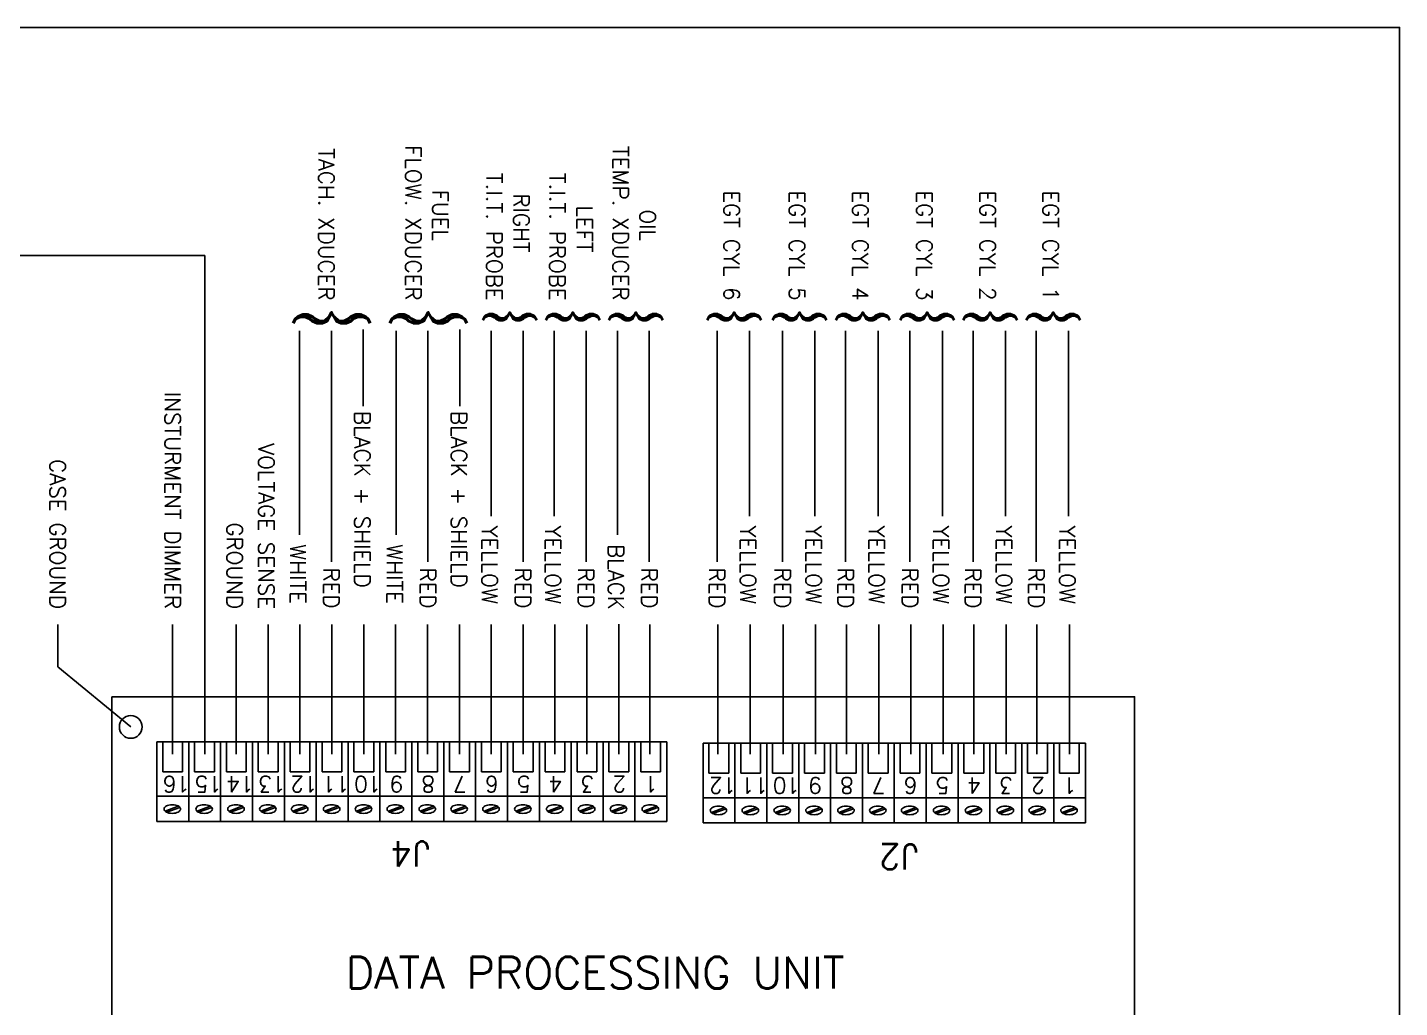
# Model space of a CAD drawing. Extents: x -55 to 73, y -33 to 52.
# Drawn here: x 47.22 to 52.64, y 5.46 to 9.34 of the extents above; entities that cross this region are included whole.
import ezdxf
from ezdxf.enums import TextEntityAlignment as Align

# ---------------------------------------------------------------- set-up
doc = ezdxf.new("R2010")
doc.units = 0
doc.layers.get('0').update_dxf_attribs({"linetype": 'CONTINUOUS'})
doc.styles.get("Standard").update_dxf_attribs({"font": 'romans.shx'})

msp = doc.modelspace()

# ---------------------------------------------------------------- linework, layer by layer
at = {"color": 0}
for p, q in [((45.9938, 8.4338), (47.9195, 8.4338)), ((47.9195, 6.4622), (47.9195, 8.4338)), ((48.2934, 7.3293), (48.2934, 8.1368)), ((48.4194, 7.2232), (48.4194, 8.1368)), ((48.5454, 7.8381), (48.5454, 8.1413)), ((48.6751, 7.3293), (48.6751, 8.1368)), ((48.8011, 7.2232), (48.8011, 8.1368)), ((48.9271, 7.8381), (48.9271, 8.1413)), ((49.0511, 7.4032), (49.0511, 8.1368)), ((49.1771, 7.2232), (49.1771, 8.1368)), ((49.3007, 7.4032), (49.3007, 8.1368)), ((49.4267, 7.2232), (49.4267, 8.1368)), ((49.5502, 7.3293), (49.5502, 8.1368)), ((49.6762, 7.2232), (49.6762, 8.1368)), ((49.9442, 7.2232), (49.9442, 8.1368)), ((50.0724, 7.4032), (50.0724, 8.1368)), ((50.203, 7.2232), (50.203, 8.1368)), ((50.3312, 7.4032), (50.3312, 8.1368)), ((50.4525, 7.2232), (50.4525, 8.1368)), ((50.5807, 7.4032), (50.5807, 8.1368)), ((50.7067, 7.2232), (50.7067, 8.1368)), ((50.8349, 7.4032), (50.8349, 8.1368)), ((50.9563, 7.2232), (50.9563, 8.1368)), ((51.0844, 7.4032), (51.0844, 8.1368)), ((51.2058, 7.2232), (51.2058, 8.1368)), ((51.334, 7.4032), (51.334, 8.1368)), ((47.3386, 6.8084), (47.3386, 6.975)), ((47.7914, 6.4622), (47.7914, 6.975)), ((48.0434, 6.4622), (48.0434, 6.975)), ((48.1694, 6.4622), (48.1694, 6.975)), ((48.2954, 6.4622), (48.2954, 6.975)), ((48.4214, 6.4622), (48.4214, 6.975)), ((48.5474, 6.4622), (48.5474, 6.975)), ((48.6734, 6.4622), (48.6734, 6.975)), ((48.7994, 6.4622), (48.7994, 6.975)), ((48.9254, 6.4622), (48.9254, 6.975)), ((49.0514, 6.4622), (49.0514, 6.975)), ((49.1774, 6.4622), (49.1774, 6.975)), ((49.3034, 6.4622), (49.3034, 6.975)), ((49.4294, 6.4622), (49.4294, 6.975)), ((49.5554, 6.4622), (49.5554, 6.9763)), ((49.6783, 6.4622), (49.6783, 6.975)), ((49.947, 6.4622), (49.947, 6.975)), ((50.0752, 6.4622), (50.0752, 6.975)), ((50.2058, 6.4622), (50.2058, 6.975)), ((50.3339, 6.4622), (50.3339, 6.975)), ((50.4553, 6.4622), (50.4553, 6.975)), ((50.5835, 6.4622), (50.5835, 6.975)), ((50.7095, 6.4622), (50.7095, 6.975)), ((50.8377, 6.4622), (50.8377, 6.975)), ((50.959, 6.4622), (50.959, 6.975)), ((51.0872, 6.4622), (51.0872, 6.975)), ((51.2086, 6.4622), (51.2086, 6.975)), ((51.3368, 6.4622), (51.3368, 6.975)), ((47.6264, 6.5704), (47.3386, 6.8084)), ((47.7297, 6.5118), (49.7457, 6.5118)), ((47.7297, 6.5118), (47.7297, 6.1968)), ((47.7527, 6.5118), (47.7527, 6.3925)), ((47.831, 6.3925), (47.831, 6.5118)), ((47.8557, 6.5118), (47.8557, 6.1968)), ((47.8787, 6.5118), (47.8787, 6.3925)), ((47.957, 6.3925), (47.957, 6.5118)), ((47.9817, 6.5118), (47.9817, 6.1968)), ((48.0047, 6.5118), (48.0047, 6.3925)), ((48.083, 6.3925), (48.083, 6.5118)), ((48.1077, 6.5118), (48.1077, 6.1968)), ((48.1307, 6.5118), (48.1307, 6.3925)), ((48.209, 6.3925), (48.209, 6.5118)), ((48.2337, 6.5118), (48.2337, 6.1968)), ((48.2567, 6.5118), (48.2567, 6.3925)), ((48.335, 6.3925), (48.335, 6.5118)), ((48.3597, 6.5118), (48.3597, 6.1968)), ((48.3827, 6.5118), (48.3827, 6.3925)), ((48.461, 6.3925), (48.461, 6.5118)), ((48.4857, 6.5118), (48.4857, 6.1968)), ((48.5087, 6.5118), (48.5087, 6.3925)), ((48.587, 6.3925), (48.587, 6.5118)), ((48.6117, 6.5118), (48.6117, 6.1968)), ((48.6347, 6.5118), (48.6347, 6.3925)), ((48.713, 6.3925), (48.713, 6.5118)), ((48.7377, 6.5118), (48.7377, 6.1968)), ((48.7607, 6.5118), (48.7607, 6.3925)), ((48.839, 6.3925), (48.839, 6.5118)), ((48.8637, 6.5118), (48.8637, 6.1968)), ((48.8867, 6.5118), (48.8867, 6.3925)), ((48.965, 6.3925), (48.965, 6.5118)), ((48.9897, 6.5118), (48.9897, 6.1968)), ((49.0127, 6.5118), (49.0127, 6.3925)), ((49.091, 6.3925), (49.091, 6.5118)), ((49.1157, 6.5118), (49.1157, 6.1968)), ((49.1387, 6.5118), (49.1387, 6.3925)), ((49.217, 6.3925), (49.217, 6.5118)), ((49.2417, 6.5118), (49.2417, 6.1968)), ((49.2647, 6.5118), (49.2647, 6.3925)), ((49.343, 6.3925), (49.343, 6.5118)), ((49.3677, 6.5118), (49.3677, 6.1968)), ((49.3907, 6.5118), (49.3907, 6.3925)), ((49.469, 6.3925), (49.469, 6.5118)), ((49.4937, 6.5118), (49.4937, 6.1968)), ((49.5167, 6.5118), (49.5167, 6.3925)), ((49.595, 6.3925), (49.595, 6.5118)), ((49.6197, 6.5118), (49.6197, 6.1968)), ((49.6427, 6.5118), (49.6427, 6.3925)), ((49.721, 6.3925), (49.721, 6.5118)), ((49.7457, 6.5118), (49.7457, 6.1968)), ((49.8889, 6.5064), (51.4009, 6.5064)), ((49.8889, 6.5064), (49.8889, 6.1914)), ((49.9118, 6.5064), (49.9118, 6.3872)), ((49.9902, 6.3872), (49.9902, 6.5064)), ((50.0149, 6.5064), (50.0149, 6.1914)), ((50.0378, 6.5064), (50.0378, 6.3872)), ((50.1162, 6.3872), (50.1162, 6.5064)), ((50.1409, 6.5064), (50.1409, 6.1914)), ((50.1638, 6.5064), (50.1638, 6.3872)), ((50.2422, 6.3872), (50.2422, 6.5064)), ((50.2669, 6.5064), (50.2669, 6.1914)), ((50.2898, 6.5064), (50.2898, 6.3872)), ((50.3682, 6.3872), (50.3682, 6.5064)), ((50.3929, 6.5064), (50.3929, 6.1914)), ((50.4158, 6.5064), (50.4158, 6.3872)), ((50.4942, 6.3872), (50.4942, 6.5064)), ((50.5189, 6.5064), (50.5189, 6.1914)), ((50.5418, 6.5064), (50.5418, 6.3872)), ((50.6202, 6.3872), (50.6202, 6.5064)), ((50.6449, 6.5064), (50.6449, 6.1914)), ((50.6678, 6.5064), (50.6678, 6.3872)), ((50.7462, 6.3872), (50.7462, 6.5064)), ((50.7709, 6.5064), (50.7709, 6.1914)), ((50.7938, 6.5064), (50.7938, 6.3872)), ((50.8722, 6.3872), (50.8722, 6.5064)), ((50.8969, 6.5064), (50.8969, 6.1914)), ((50.9198, 6.5064), (50.9198, 6.3872)), ((50.9982, 6.3872), (50.9982, 6.5064)), ((51.0229, 6.5064), (51.0229, 6.1914)), ((51.0458, 6.5064), (51.0458, 6.3872)), ((51.1242, 6.3872), (51.1242, 6.5064)), ((51.1489, 6.5064), (51.1489, 6.1914)), ((51.1718, 6.5064), (51.1718, 6.3872)), ((51.2502, 6.3872), (51.2502, 6.5064)), ((51.2749, 6.5064), (51.2749, 6.1914)), ((51.2978, 6.5064), (51.2978, 6.3872)), ((51.3762, 6.3872), (51.3762, 6.5064)), ((51.4009, 6.5064), (51.4009, 6.1914)), ((47.7527, 6.3925), (47.831, 6.3925)), ((47.8787, 6.3925), (47.957, 6.3925)), ((48.0047, 6.3925), (48.083, 6.3925)), ((48.1307, 6.3925), (48.209, 6.3925)), ((48.2567, 6.3925), (48.335, 6.3925)), ((48.3827, 6.3925), (48.461, 6.3925)), ((48.5087, 6.3925), (48.587, 6.3925)), ((48.6347, 6.3925), (48.713, 6.3925)), ((48.7607, 6.3925), (48.839, 6.3925)), ((48.8867, 6.3925), (48.965, 6.3925)), ((49.0127, 6.3925), (49.091, 6.3925)), ((49.1387, 6.3925), (49.217, 6.3925)), ((49.2647, 6.3925), (49.343, 6.3925)), ((49.3907, 6.3925), (49.469, 6.3925)), ((49.5167, 6.3925), (49.595, 6.3925)), ((49.6427, 6.3925), (49.721, 6.3925)), ((49.9118, 6.3872), (49.9902, 6.3872)), ((50.0378, 6.3872), (50.1162, 6.3872)), ((50.1638, 6.3872), (50.2422, 6.3872)), ((50.2898, 6.3872), (50.3682, 6.3872)), ((50.4158, 6.3872), (50.4942, 6.3872)), ((50.5418, 6.3872), (50.6202, 6.3872)), ((50.6678, 6.3872), (50.7462, 6.3872)), ((50.7938, 6.3872), (50.8722, 6.3872)), ((50.9198, 6.3872), (50.9982, 6.3872)), ((51.0458, 6.3872), (51.1242, 6.3872)), ((51.1718, 6.3872), (51.2502, 6.3872)), ((51.2978, 6.3872), (51.3762, 6.3872)), ((47.7297, 6.2961), (47.8557, 6.2961)), ((47.8557, 6.2961), (47.9817, 6.2961)), ((47.9817, 6.2961), (48.1077, 6.2961)), ((48.1077, 6.2961), (48.2337, 6.2961)), ((48.2337, 6.2961), (48.3597, 6.2961)), ((48.3597, 6.2961), (48.4857, 6.2961)), ((48.4857, 6.2961), (48.6117, 6.2961)), ((48.6117, 6.2961), (48.7377, 6.2961)), ((48.7377, 6.2961), (48.8637, 6.2961)), ((48.8637, 6.2961), (48.9897, 6.2961)), ((48.9897, 6.2961), (49.1157, 6.2961)), ((49.1157, 6.2961), (49.2417, 6.2961)), ((49.2417, 6.2961), (49.3677, 6.2961)), ((49.3677, 6.2961), (49.4937, 6.2961)), ((49.4937, 6.2961), (49.6197, 6.2961)), ((49.6197, 6.2961), (49.7457, 6.2961)), ((47.7629, 6.237), (47.8142, 6.2576)), ((47.7689, 6.2331), (47.8205, 6.2523)), ((47.8889, 6.237), (47.9402, 6.2576)), ((47.8949, 6.2331), (47.9465, 6.2523)), ((48.0149, 6.237), (48.0662, 6.2576)), ((48.0209, 6.2331), (48.0725, 6.2523)), ((48.1409, 6.237), (48.1922, 6.2576)), ((48.1469, 6.2331), (48.1985, 6.2523)), ((48.2669, 6.237), (48.3182, 6.2576)), ((48.2729, 6.2331), (48.3245, 6.2523)), ((48.3929, 6.237), (48.4442, 6.2576)), ((48.3989, 6.2331), (48.4505, 6.2523)), ((48.5189, 6.237), (48.5702, 6.2576)), ((48.5249, 6.2331), (48.5765, 6.2523)), ((48.6449, 6.237), (48.6962, 6.2576)), ((48.6509, 6.2331), (48.7025, 6.2523)), ((48.7709, 6.237), (48.8222, 6.2576)), ((48.7769, 6.2331), (48.8285, 6.2523)), ((48.8969, 6.237), (48.9482, 6.2576)), ((48.9029, 6.2331), (48.9545, 6.2523)), ((49.0229, 6.237), (49.0742, 6.2576)), ((49.0289, 6.2331), (49.0805, 6.2523)), ((49.1489, 6.237), (49.2002, 6.2576)), ((49.1549, 6.2331), (49.2065, 6.2523)), ((49.2749, 6.237), (49.3262, 6.2576)), ((49.2809, 6.2331), (49.3325, 6.2523)), ((49.4009, 6.237), (49.4522, 6.2576)), ((49.4069, 6.2331), (49.4585, 6.2523)), ((49.5269, 6.237), (49.5782, 6.2576)), ((49.5329, 6.2331), (49.5845, 6.2523)), ((49.6529, 6.237), (49.7042, 6.2576)), ((49.6589, 6.2331), (49.7105, 6.2523)), ((49.8889, 6.2908), (50.0149, 6.2908)), ((49.922, 6.2317), (49.9733, 6.2523)), ((49.928, 6.2278), (49.9797, 6.2469)), ((50.0149, 6.2908), (50.1409, 6.2908)), ((50.048, 6.2317), (50.0993, 6.2523)), ((50.054, 6.2278), (50.1057, 6.2469)), ((50.1409, 6.2908), (50.2669, 6.2908)), ((50.174, 6.2317), (50.2253, 6.2523)), ((50.18, 6.2278), (50.2317, 6.2469)), ((50.2669, 6.2908), (50.3929, 6.2908)), ((50.3, 6.2317), (50.3513, 6.2523)), ((50.306, 6.2278), (50.3577, 6.2469)), ((50.3929, 6.2908), (50.5189, 6.2908)), ((50.426, 6.2317), (50.4773, 6.2523)), ((50.432, 6.2278), (50.4837, 6.2469)), ((50.5189, 6.2908), (50.6449, 6.2908)), ((50.552, 6.2317), (50.6033, 6.2523)), ((50.558, 6.2278), (50.6097, 6.2469)), ((50.6449, 6.2908), (50.7709, 6.2908)), ((50.678, 6.2317), (50.7293, 6.2523)), ((50.684, 6.2278), (50.7357, 6.2469)), ((50.7709, 6.2908), (50.8969, 6.2908)), ((50.804, 6.2317), (50.8553, 6.2523)), ((50.81, 6.2278), (50.8617, 6.2469)), ((50.8969, 6.2908), (51.0229, 6.2908)), ((50.93, 6.2317), (50.9813, 6.2523)), ((50.936, 6.2278), (50.9877, 6.2469)), ((51.0229, 6.2908), (51.1489, 6.2908)), ((51.056, 6.2317), (51.1073, 6.2523)), ((51.062, 6.2278), (51.1137, 6.2469)), ((51.1489, 6.2908), (51.2749, 6.2908)), ((51.182, 6.2317), (51.2333, 6.2523)), ((51.188, 6.2278), (51.2397, 6.2469)), ((51.2749, 6.2908), (51.4009, 6.2908)), ((51.308, 6.2317), (51.3593, 6.2523)), ((51.314, 6.2278), (51.3657, 6.2469)), ((47.7297, 6.1968), (49.7457, 6.1968)), ((49.8889, 6.1914), (51.4009, 6.1914))]:
    msp.add_line(p, q, dxfattribs=at)
for points in [[(42.1421, 1.8354), (52.6421, 1.8354), (52.6421, 9.3354), (42.1421, 9.3354)], [(47.5511, 6.6896), (47.5511, 4.5772), (51.5948, 4.5772), (51.5948, 6.6896)]]:
    msp.add_lwpolyline(points, close=True, dxfattribs=at)
for points in [[(47.758, 6.2459, 0.168382), (47.76, 6.24, 0.105255), (47.7675, 6.2338, 0.067507), (47.7774, 6.2302, 0.05366), (47.7905, 6.2288, 0.05366), (47.8036, 6.2302, 0.067507), (47.8135, 6.2338, 0.105255), (47.821, 6.24, 0.168382), (47.823, 6.2459, 0.168382), (47.821, 6.2517, 0.105255), (47.8135, 6.258, 0.067507), (47.8036, 6.2615, 0.05366), (47.7905, 6.263, 0.05366), (47.7774, 6.2615, 0.067507), (47.7675, 6.258, 0.105255), (47.76, 6.2517, 0.168382)], [(47.884, 6.2459, 0.168382), (47.886, 6.24, 0.105255), (47.8935, 6.2338, 0.067507), (47.9034, 6.2302, 0.05366), (47.9165, 6.2288, 0.05366), (47.9296, 6.2302, 0.067507), (47.9395, 6.2338, 0.105255), (47.947, 6.24, 0.168382), (47.949, 6.2459, 0.168382), (47.947, 6.2517, 0.105255), (47.9395, 6.258, 0.067507), (47.9296, 6.2615, 0.05366), (47.9165, 6.263, 0.05366), (47.9034, 6.2615, 0.067507), (47.8935, 6.258, 0.105255), (47.886, 6.2517, 0.168382)], [(48.01, 6.2459, 0.168382), (48.012, 6.24, 0.105255), (48.0195, 6.2338, 0.067507), (48.0294, 6.2302, 0.05366), (48.0425, 6.2288, 0.05366), (48.0556, 6.2302, 0.067507), (48.0655, 6.2338, 0.105255), (48.073, 6.24, 0.168382), (48.075, 6.2459, 0.168382), (48.073, 6.2517, 0.105255), (48.0655, 6.258, 0.067507), (48.0556, 6.2615, 0.05366), (48.0425, 6.263, 0.05366), (48.0294, 6.2615, 0.067507), (48.0195, 6.258, 0.105255), (48.012, 6.2517, 0.168382)], [(48.136, 6.2459, 0.168382), (48.138, 6.24, 0.105255), (48.1455, 6.2338, 0.067507), (48.1554, 6.2302, 0.05366), (48.1685, 6.2288, 0.05366), (48.1816, 6.2302, 0.067507), (48.1915, 6.2338, 0.105255), (48.199, 6.24, 0.168382), (48.201, 6.2459, 0.168382), (48.199, 6.2517, 0.105255), (48.1915, 6.258, 0.067507), (48.1816, 6.2615, 0.05366), (48.1685, 6.263, 0.05366), (48.1554, 6.2615, 0.067507), (48.1455, 6.258, 0.105255), (48.138, 6.2517, 0.168382)], [(48.262, 6.2459, 0.168382), (48.264, 6.24, 0.105255), (48.2715, 6.2338, 0.067507), (48.2814, 6.2302, 0.05366), (48.2945, 6.2288, 0.05366), (48.3076, 6.2302, 0.067507), (48.3175, 6.2338, 0.105255), (48.325, 6.24, 0.168382), (48.327, 6.2459, 0.168382), (48.325, 6.2517, 0.105255), (48.3175, 6.258, 0.067507), (48.3076, 6.2615, 0.05366), (48.2945, 6.263, 0.05366), (48.2814, 6.2615, 0.067507), (48.2715, 6.258, 0.105255), (48.264, 6.2517, 0.168382)], [(48.388, 6.2459, 0.168382), (48.39, 6.24, 0.105255), (48.3975, 6.2338, 0.067507), (48.4074, 6.2302, 0.05366), (48.4205, 6.2288, 0.05366), (48.4336, 6.2302, 0.067507), (48.4435, 6.2338, 0.105255), (48.451, 6.24, 0.168382), (48.453, 6.2459, 0.168382), (48.451, 6.2517, 0.105255), (48.4435, 6.258, 0.067507), (48.4336, 6.2615, 0.05366), (48.4205, 6.263, 0.05366), (48.4074, 6.2615, 0.067507), (48.3975, 6.258, 0.105255), (48.39, 6.2517, 0.168382)], [(48.514, 6.2459, 0.168382), (48.516, 6.24, 0.105255), (48.5235, 6.2338, 0.067507), (48.5334, 6.2302, 0.05366), (48.5465, 6.2288, 0.05366), (48.5596, 6.2302, 0.067507), (48.5695, 6.2338, 0.105255), (48.577, 6.24, 0.168382), (48.579, 6.2459, 0.168382), (48.577, 6.2517, 0.105255), (48.5695, 6.258, 0.067507), (48.5596, 6.2615, 0.05366), (48.5465, 6.263, 0.05366), (48.5334, 6.2615, 0.067507), (48.5235, 6.258, 0.105255), (48.516, 6.2517, 0.168382)], [(48.64, 6.2459, 0.168382), (48.642, 6.24, 0.105255), (48.6495, 6.2338, 0.067507), (48.6594, 6.2302, 0.05366), (48.6725, 6.2288, 0.05366), (48.6856, 6.2302, 0.067507), (48.6955, 6.2338, 0.105255), (48.703, 6.24, 0.168382), (48.705, 6.2459, 0.168382), (48.703, 6.2517, 0.105255), (48.6955, 6.258, 0.067507), (48.6856, 6.2615, 0.05366), (48.6725, 6.263, 0.05366), (48.6594, 6.2615, 0.067507), (48.6495, 6.258, 0.105255), (48.642, 6.2517, 0.168382)], [(48.766, 6.2459, 0.168382), (48.768, 6.24, 0.105255), (48.7755, 6.2338, 0.067507), (48.7854, 6.2302, 0.05366), (48.7985, 6.2288, 0.05366), (48.8116, 6.2302, 0.067507), (48.8215, 6.2338, 0.105255), (48.829, 6.24, 0.168382), (48.831, 6.2459, 0.168382), (48.829, 6.2517, 0.105255), (48.8215, 6.258, 0.067507), (48.8116, 6.2615, 0.05366), (48.7985, 6.263, 0.05366), (48.7854, 6.2615, 0.067507), (48.7755, 6.258, 0.105255), (48.768, 6.2517, 0.168382)], [(48.892, 6.2459, 0.168382), (48.894, 6.24, 0.105255), (48.9015, 6.2338, 0.067507), (48.9114, 6.2302, 0.05366), (48.9245, 6.2288, 0.05366), (48.9376, 6.2302, 0.067507), (48.9475, 6.2338, 0.105255), (48.955, 6.24, 0.168382), (48.957, 6.2459, 0.168382), (48.955, 6.2517, 0.105255), (48.9475, 6.258, 0.067507), (48.9376, 6.2615, 0.05366), (48.9245, 6.263, 0.05366), (48.9114, 6.2615, 0.067507), (48.9015, 6.258, 0.105255), (48.894, 6.2517, 0.168382)], [(49.018, 6.2459, 0.168382), (49.02, 6.24, 0.105255), (49.0275, 6.2338, 0.067507), (49.0374, 6.2302, 0.05366), (49.0505, 6.2288, 0.05366), (49.0636, 6.2302, 0.067507), (49.0735, 6.2338, 0.105255), (49.081, 6.24, 0.168382), (49.083, 6.2459, 0.168382), (49.081, 6.2517, 0.105255), (49.0735, 6.258, 0.067507), (49.0636, 6.2615, 0.05366), (49.0505, 6.263, 0.05366), (49.0374, 6.2615, 0.067507), (49.0275, 6.258, 0.105255), (49.02, 6.2517, 0.168382)], [(49.144, 6.2459, 0.168382), (49.146, 6.24, 0.105255), (49.1535, 6.2338, 0.067507), (49.1634, 6.2302, 0.05366), (49.1765, 6.2288, 0.05366), (49.1896, 6.2302, 0.067507), (49.1995, 6.2338, 0.105255), (49.207, 6.24, 0.168382), (49.209, 6.2459, 0.168382), (49.207, 6.2517, 0.105255), (49.1995, 6.258, 0.067507), (49.1896, 6.2615, 0.05366), (49.1765, 6.263, 0.05366), (49.1634, 6.2615, 0.067507), (49.1535, 6.258, 0.105255), (49.146, 6.2517, 0.168382)], [(49.27, 6.2459, 0.168382), (49.272, 6.24, 0.105255), (49.2795, 6.2338, 0.067507), (49.2894, 6.2302, 0.05366), (49.3025, 6.2288, 0.05366), (49.3156, 6.2302, 0.067507), (49.3255, 6.2338, 0.105255), (49.333, 6.24, 0.168382), (49.335, 6.2459, 0.168382), (49.333, 6.2517, 0.105255), (49.3255, 6.258, 0.067507), (49.3156, 6.2615, 0.05366), (49.3025, 6.263, 0.05366), (49.2894, 6.2615, 0.067507), (49.2795, 6.258, 0.105255), (49.272, 6.2517, 0.168382)], [(49.396, 6.2459, 0.168382), (49.398, 6.24, 0.105255), (49.4055, 6.2338, 0.067507), (49.4154, 6.2302, 0.05366), (49.4285, 6.2288, 0.05366), (49.4416, 6.2302, 0.067507), (49.4515, 6.2338, 0.105255), (49.459, 6.24, 0.168382), (49.461, 6.2459, 0.168382), (49.459, 6.2517, 0.105255), (49.4515, 6.258, 0.067507), (49.4416, 6.2615, 0.05366), (49.4285, 6.263, 0.05366), (49.4154, 6.2615, 0.067507), (49.4055, 6.258, 0.105255), (49.398, 6.2517, 0.168382)], [(49.522, 6.2459, 0.168382), (49.524, 6.24, 0.105255), (49.5315, 6.2338, 0.067507), (49.5414, 6.2302, 0.05366), (49.5545, 6.2288, 0.05366), (49.5676, 6.2302, 0.067507), (49.5775, 6.2338, 0.105255), (49.585, 6.24, 0.168382), (49.587, 6.2459, 0.168382), (49.585, 6.2517, 0.105255), (49.5775, 6.258, 0.067507), (49.5676, 6.2615, 0.05366), (49.5545, 6.263, 0.05366), (49.5414, 6.2615, 0.067507), (49.5315, 6.258, 0.105255), (49.524, 6.2517, 0.168382)], [(49.648, 6.2459, 0.168382), (49.65, 6.24, 0.105255), (49.6575, 6.2338, 0.067507), (49.6674, 6.2302, 0.05366), (49.6805, 6.2288, 0.05366), (49.6936, 6.2302, 0.067507), (49.7035, 6.2338, 0.105255), (49.711, 6.24, 0.168382), (49.713, 6.2459, 0.168382), (49.711, 6.2517, 0.105255), (49.7035, 6.258, 0.067507), (49.6936, 6.2615, 0.05366), (49.6805, 6.263, 0.05366), (49.6674, 6.2615, 0.067507), (49.6575, 6.258, 0.105255), (49.65, 6.2517, 0.168382)], [(49.9171, 6.2406, 0.168382), (49.9192, 6.2347, 0.105255), (49.9267, 6.2285, 0.067507), (49.9365, 6.2249, 0.05366), (49.9496, 6.2235, 0.05366), (49.9628, 6.2249, 0.067507), (49.9726, 6.2285, 0.105255), (49.9801, 6.2347, 0.168382), (49.9821, 6.2406, 0.168382), (49.9801, 6.2464, 0.105255), (49.9726, 6.2526, 0.067507), (49.9628, 6.2562, 0.05366), (49.9496, 6.2576, 0.05366), (49.9365, 6.2562, 0.067507), (49.9267, 6.2526, 0.105255), (49.9192, 6.2464, 0.168382)], [(50.0431, 6.2406, 0.168382), (50.0452, 6.2347, 0.105255), (50.0527, 6.2285, 0.067507), (50.0625, 6.2249, 0.05366), (50.0756, 6.2235, 0.05366), (50.0888, 6.2249, 0.067507), (50.0986, 6.2285, 0.105255), (50.1061, 6.2347, 0.168382), (50.1081, 6.2406, 0.168382), (50.1061, 6.2464, 0.105255), (50.0986, 6.2526, 0.067507), (50.0888, 6.2562, 0.05366), (50.0756, 6.2576, 0.05366), (50.0625, 6.2562, 0.067507), (50.0527, 6.2526, 0.105255), (50.0452, 6.2464, 0.168382)], [(50.1691, 6.2406, 0.168382), (50.1712, 6.2347, 0.105255), (50.1787, 6.2285, 0.067507), (50.1885, 6.2249, 0.05366), (50.2016, 6.2235, 0.05366), (50.2148, 6.2249, 0.067507), (50.2246, 6.2285, 0.105255), (50.2321, 6.2347, 0.168382), (50.2341, 6.2406, 0.168382), (50.2321, 6.2464, 0.105255), (50.2246, 6.2526, 0.067507), (50.2148, 6.2562, 0.05366), (50.2016, 6.2576, 0.05366), (50.1885, 6.2562, 0.067507), (50.1787, 6.2526, 0.105255), (50.1712, 6.2464, 0.168382)], [(50.2951, 6.2406, 0.168382), (50.2972, 6.2347, 0.105255), (50.3047, 6.2285, 0.067507), (50.3145, 6.2249, 0.05366), (50.3276, 6.2235, 0.05366), (50.3408, 6.2249, 0.067507), (50.3506, 6.2285, 0.105255), (50.3581, 6.2347, 0.168382), (50.3601, 6.2406, 0.168382), (50.3581, 6.2464, 0.105255), (50.3506, 6.2526, 0.067507), (50.3408, 6.2562, 0.05366), (50.3276, 6.2576, 0.05366), (50.3145, 6.2562, 0.067507), (50.3047, 6.2526, 0.105255), (50.2972, 6.2464, 0.168382)], [(50.4211, 6.2406, 0.168382), (50.4232, 6.2347, 0.105255), (50.4307, 6.2285, 0.067507), (50.4405, 6.2249, 0.05366), (50.4536, 6.2235, 0.05366), (50.4668, 6.2249, 0.067507), (50.4766, 6.2285, 0.105255), (50.4841, 6.2347, 0.168382), (50.4861, 6.2406, 0.168382), (50.4841, 6.2464, 0.105255), (50.4766, 6.2526, 0.067507), (50.4668, 6.2562, 0.05366), (50.4536, 6.2576, 0.05366), (50.4405, 6.2562, 0.067507), (50.4307, 6.2526, 0.105255), (50.4232, 6.2464, 0.168382)], [(50.5471, 6.2406, 0.168382), (50.5492, 6.2347, 0.105255), (50.5567, 6.2285, 0.067507), (50.5665, 6.2249, 0.05366), (50.5796, 6.2235, 0.05366), (50.5928, 6.2249, 0.067507), (50.6026, 6.2285, 0.105255), (50.6101, 6.2347, 0.168382), (50.6121, 6.2406, 0.168382), (50.6101, 6.2464, 0.105255), (50.6026, 6.2526, 0.067507), (50.5928, 6.2562, 0.05366), (50.5796, 6.2576, 0.05366), (50.5665, 6.2562, 0.067507), (50.5567, 6.2526, 0.105255), (50.5492, 6.2464, 0.168382)], [(50.6731, 6.2406, 0.168382), (50.6752, 6.2347, 0.105255), (50.6827, 6.2285, 0.067507), (50.6925, 6.2249, 0.05366), (50.7056, 6.2235, 0.05366), (50.7188, 6.2249, 0.067507), (50.7286, 6.2285, 0.105255), (50.7361, 6.2347, 0.168382), (50.7381, 6.2406, 0.168382), (50.7361, 6.2464, 0.105255), (50.7286, 6.2526, 0.067507), (50.7188, 6.2562, 0.05366), (50.7056, 6.2576, 0.05366), (50.6925, 6.2562, 0.067507), (50.6827, 6.2526, 0.105255), (50.6752, 6.2464, 0.168382)], [(50.7991, 6.2406, 0.168382), (50.8012, 6.2347, 0.105255), (50.8087, 6.2285, 0.067507), (50.8185, 6.2249, 0.05366), (50.8316, 6.2235, 0.05366), (50.8448, 6.2249, 0.067507), (50.8546, 6.2285, 0.105255), (50.8621, 6.2347, 0.168382), (50.8641, 6.2406, 0.168382), (50.8621, 6.2464, 0.105255), (50.8546, 6.2526, 0.067507), (50.8448, 6.2562, 0.05366), (50.8316, 6.2576, 0.05366), (50.8185, 6.2562, 0.067507), (50.8087, 6.2526, 0.105255), (50.8012, 6.2464, 0.168382)], [(50.9251, 6.2406, 0.168382), (50.9272, 6.2347, 0.105255), (50.9347, 6.2285, 0.067507), (50.9445, 6.2249, 0.05366), (50.9576, 6.2235, 0.05366), (50.9708, 6.2249, 0.067507), (50.9806, 6.2285, 0.105255), (50.9881, 6.2347, 0.168382), (50.9901, 6.2406, 0.168382), (50.9881, 6.2464, 0.105255), (50.9806, 6.2526, 0.067507), (50.9708, 6.2562, 0.05366), (50.9576, 6.2576, 0.05366), (50.9445, 6.2562, 0.067507), (50.9347, 6.2526, 0.105255), (50.9272, 6.2464, 0.168382)], [(51.0511, 6.2406, 0.168382), (51.0532, 6.2347, 0.105255), (51.0607, 6.2285, 0.067507), (51.0705, 6.2249, 0.05366), (51.0836, 6.2235, 0.05366), (51.0968, 6.2249, 0.067507), (51.1066, 6.2285, 0.105255), (51.1141, 6.2347, 0.168382), (51.1161, 6.2406, 0.168382), (51.1141, 6.2464, 0.105255), (51.1066, 6.2526, 0.067507), (51.0968, 6.2562, 0.05366), (51.0836, 6.2576, 0.05366), (51.0705, 6.2562, 0.067507), (51.0607, 6.2526, 0.105255), (51.0532, 6.2464, 0.168382)], [(51.1771, 6.2406, 0.168382), (51.1792, 6.2347, 0.105255), (51.1867, 6.2285, 0.067507), (51.1965, 6.2249, 0.05366), (51.2096, 6.2235, 0.05366), (51.2228, 6.2249, 0.067507), (51.2326, 6.2285, 0.105255), (51.2401, 6.2347, 0.168382), (51.2421, 6.2406, 0.168382), (51.2401, 6.2464, 0.105255), (51.2326, 6.2526, 0.067507), (51.2228, 6.2562, 0.05366), (51.2096, 6.2576, 0.05366), (51.1965, 6.2562, 0.067507), (51.1867, 6.2526, 0.105255), (51.1792, 6.2464, 0.168382)], [(51.3031, 6.2406, 0.168382), (51.3052, 6.2347, 0.105255), (51.3127, 6.2285, 0.067507), (51.3225, 6.2249, 0.05366), (51.3356, 6.2235, 0.05366), (51.3488, 6.2249, 0.067507), (51.3586, 6.2285, 0.105255), (51.3661, 6.2347, 0.168382), (51.3681, 6.2406, 0.168382), (51.3661, 6.2464, 0.105255), (51.3586, 6.2526, 0.067507), (51.3488, 6.2562, 0.05366), (51.3356, 6.2576, 0.05366), (51.3225, 6.2562, 0.067507), (51.3127, 6.2526, 0.105255), (51.3052, 6.2464, 0.168382)]]:
    msp.add_lwpolyline(points, format="xyb", close=True, dxfattribs=at)
msp.add_circle((47.6264, 6.5704), 0.0449, dxfattribs=at)

# ---------------------------------------------------------------- texts
for s, p in [('TACH. XDUCER', (48.3691, 8.2557)), ('FLOW. XDUCER', (48.7123, 8.2557)), ('TEMP. XDUCER', (49.5316, 8.2557)), ('T.I.T. PROBE', (49.0325, 8.2557)), ('T.I.T. PROBE', (49.282, 8.2557)), ('FUEL', (48.8195, 8.4916)), ('EGT CYL 6', (49.9705, 8.2557)), ('EGT CYL 5', (50.2293, 8.2557)), ('EGT CYL 4', (50.4789, 8.2557)), ('EGT CYL 3', (50.7331, 8.2557)), ('EGT CYL 2', (50.9826, 8.2557)), ('EGT CYL 1', (51.2322, 8.2557)), ('RIGHT', (49.1397, 8.4454)), ('LEFT', (49.3893, 8.4454)), ('OIL', (49.6388, 8.4916)), ('INSTURMENT DIMMER', (47.7611, 7.0364)), ('VOLTAGE SENSE', (48.1317, 7.0364)), ('CASE GROUND', (47.3067, 7.0364)), ('GROUND', (48.0062, 7.0364))]:
    msp.add_text(s, height=0.062, rotation=270, dxfattribs=at).set_placement(p, align=Align.RIGHT)
for s, height, rotation, p in [('}', 0.2, 90, (48.5063, 8.123)), ('}', 0.2, 90, (48.8881, 8.123)), ('}', 0.14, 90, (49.1844, 8.1484)), ('}', 0.14, 90, (49.434, 8.1484)), ('}', 0.14, 90, (49.6835, 8.1484)), ('}', 0.14, 90, (50.0717, 8.1484)), ('}', 0.14, 90, (50.3304, 8.1484)), ('}', 0.14, 90, (50.58, 8.1484)), ('}', 0.14, 90, (50.8342, 8.1484)), ('}', 0.14, 90, (51.0837, 8.1484)), ('}', 0.14, 90, (51.3333, 8.1484)), ('BLACK + SHIELD', 0.062, 270, (48.5107, 7.8195)), ('BLACK + SHIELD', 0.062, 270, (48.8925, 7.8195)), ('YELLOW', 0.062, 270, (49.0146, 7.3669)), ('YELLOW', 0.062, 270, (49.2641, 7.3669)), ('YELLOW', 0.062, 270, (50.0359, 7.3669)), ('YELLOW', 0.062, 270, (50.2946, 7.3669)), ('YELLOW', 0.062, 270, (50.5442, 7.3669)), ('YELLOW', 0.062, 270, (50.7984, 7.3669)), ('YELLOW', 0.062, 270, (51.0479, 7.3669)), ('YELLOW', 0.062, 270, (51.2975, 7.3669)), ('WHITE', 0.062, 270, (48.2568, 7.293)), ('WHITE', 0.062, 270, (48.6386, 7.293)), ('BLACK', 0.062, 270, (49.5137, 7.293)), ('RED', 0.062, 270, (48.3882, 7.2001)), ('RED', 0.062, 270, (48.77, 7.2001)), ('RED', 0.062, 270, (49.146, 7.2001)), ('RED', 0.062, 270, (49.3955, 7.2001)), ('RED', 0.062, 270, (49.6451, 7.2001)), ('RED', 0.062, 270, (49.9131, 7.2001)), ('RED', 0.062, 270, (50.1718, 7.2001)), ('RED', 0.062, 270, (50.4214, 7.2001)), ('RED', 0.062, 270, (50.6756, 7.2001)), ('RED', 0.062, 270, (50.9251, 7.2001)), ('RED', 0.062, 270, (51.1747, 7.2001)), ('16', 0.063, 180, (47.8613, 6.3758)), ('15', 0.063, 180, (47.9873, 6.3758)), ('14', 0.063, 180, (48.1133, 6.3758)), ('13', 0.063, 180, (48.2393, 6.3758)), ('12', 0.063, 180, (48.3653, 6.3758)), ('11', 0.063, 180, (48.4913, 6.3758)), ('10', 0.063, 180, (48.6173, 6.3758)), ('9', 0.063, 180, (48.703, 6.3758)), ('8', 0.063, 180, (48.829, 6.3758)), ('7', 0.063, 180, (48.955, 6.3758)), ('6', 0.063, 180, (49.081, 6.3758)), ('5', 0.063, 180, (49.207, 6.3758)), ('4', 0.063, 180, (49.333, 6.3758)), ('3', 0.063, 180, (49.459, 6.3758)), ('2', 0.063, 180, (49.585, 6.3758)), ('1', 0.063, 180, (49.711, 6.3758)), ('12', 0.063, 180, (50.0204, 6.3705)), ('11', 0.063, 180, (50.1464, 6.3705)), ('10', 0.063, 180, (50.2724, 6.3705)), ('9', 0.063, 180, (50.3581, 6.3705)), ('8', 0.063, 180, (50.4841, 6.3705)), ('7', 0.063, 180, (50.6101, 6.3705)), ('6', 0.063, 180, (50.7361, 6.3705)), ('5', 0.063, 180, (50.8621, 6.3705)), ('4', 0.063, 180, (50.9881, 6.3705)), ('3', 0.063, 180, (51.1141, 6.3705)), ('2', 0.063, 180, (51.2401, 6.3705)), ('1', 0.063, 180, (51.3661, 6.3705)), ('J4', 0.1, 180, (48.8077, 6.1187)), ('J2', 0.1, 180, (50.7381, 6.1072))]:
    msp.add_text(s, height=height, rotation=rotation, dxfattribs=at).set_placement(p)
msp.add_text('DATA PROCESSING UNIT', height=0.125, dxfattribs=at).set_placement((48.4764, 5.5363))

doc.saveas('drawing.dxf')
